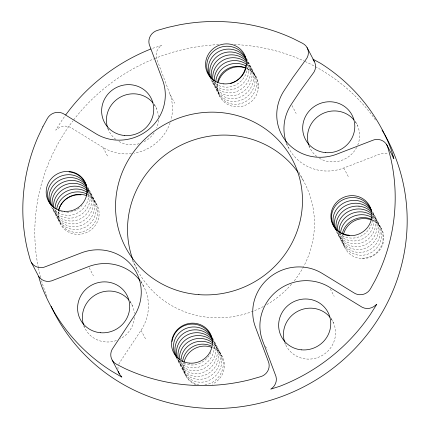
<?xml version="1.0" encoding="UTF-8"?>
<svg xmlns="http://www.w3.org/2000/svg" width="430" height="430" viewBox="0 0 430 430"><rect width="100%" height="100%" fill="white"/><g stroke="black" fill="none" stroke-linecap="round" stroke-linejoin="round"><path stroke-width="0.32" stroke-dasharray="2.15 1.61" d="M140.857 281.784A45.166 43.414 -27.6 0 1 141.04 330.272L119.389 363.038A11.519 11.072 -27.6 0 0 118.696 364.522M286.708 143.701A45.166 43.414 -27.6 0 0 343.796 167.99L380.889 153.687A11.519 11.072 -27.6 0 1 388.51 153.935M152.677 48.284L161.675 45.451A11.685 11.234 -27.6 0 0 156.45 58.26L169.888 94.079L174.682 103.248M131.51 153.612A45.166 43.414 -27.6 0 1 103.023 147.436L71.643 128.07A11.766 11.309 -27.6 0 0 56.48 129.693L55.696 130.172L61.936 120.309A187.722 180.45 -27.6 0 1 64.909 116.046M355.4 121.609L357.502 125.624M372.616 211.753L381.528 228.803M343.796 167.99L348.59 177.16M291.954 105.457L296.152 113.482M308.675 145.474L309.579 147.194M246.675 58.813L256.199 77.04M336.55 231.904L345.156 248.363M286.149 143.244L288.546 147.829M298.764 171.833L303.988 181.825M330.278 288.869L334.169 296.318M210.915 79.55L219.827 96.599M331.062 318.264L333.46 322.849M284.638 342.705L285.536 344.425M154.354 104.49L156.45 108.505M265.509 346.241L267.304 349.681M107.328 127.785L108.527 130.075M212.936 338.69L222.159 356.325M103.023 147.436L107.817 156.606M132.16 259.93L137.998 271.099M140.857 281.026L143.851 286.756M87.607 186.926L96.831 204.562M176.563 358.254L185.787 375.89M130.01 301.145L132.408 305.73M141.04 330.272L145.834 339.447M89.204 267.739L93.401 275.764M51.546 207.077L60.458 224.127M83.587 325.585L84.484 327.305M130.134 301.699A26.284 25.262 -27.6 0 1 134.407 313.389M134.456 317.399A26.284 25.262 -27.6 0 1 120.384 338.781M116.39 340.528A26.284 25.262 -27.6 0 1 83.984 326.09M331.186 318.818A26.284 25.262 -27.6 0 1 321.307 355.97A26.284 25.262 -27.6 0 1 285.036 343.204M355.228 121.588A26.284 25.262 -27.6 0 1 357.738 145.109M356.712 147.345A26.284 25.262 -27.6 0 1 319.022 158.025M316.851 156.509A26.284 25.262 -27.6 0 1 308.848 145.356M154.176 104.474A26.284 25.262 -27.6 0 1 158.503 116.826M158.498 120.169A26.284 25.262 -27.6 0 1 156.687 127.989M154.074 132.892A26.284 25.262 -27.6 0 1 142.749 142.378M139.234 143.679A26.284 25.262 -27.6 0 1 117.976 140.911M115.804 139.39A26.284 25.262 -27.6 0 1 107.801 128.237M46.934 296.582A187.722 180.45 -27.6 0 1 41.581 280.779M40.689 277.56A187.722 180.45 -27.6 0 1 38.528 268.454M38.394 267.799A187.722 180.45 -27.6 0 1 65.892 130.731L66.731 129.478A187.722 180.45 -27.6 0 1 72.788 121.034M73.578 119.997A187.722 180.45 -27.6 0 1 153.816 58.905M154.424 58.657A187.722 180.45 -27.6 0 1 219.209 44.586M234.146 44.559A187.722 180.45 -27.6 0 1 303.929 60.942M305.09 61.474A187.722 180.45 -27.6 0 1 314.792 66.322M315.351 66.628A187.722 180.45 -27.6 0 1 323.994 71.633L325.247 72.412A187.722 180.45 -27.6 0 1 375.868 120.567M298.678 173.215A94.24 90.585 -27.6 0 1 303.962 265.89M303.655 266.466A94.24 90.585 -27.6 0 1 293.609 281.661M291.513 284.171A94.24 90.585 -27.6 0 1 266.847 304.596M263.397 306.515A94.24 90.585 -27.6 0 1 253.85 310.928M253.238 311.169A94.24 90.585 -27.6 0 1 133.494 261.343M213.146 347.924A20.651 19.85 -27.6 0 1 224.444 365.952A20.651 19.85 -27.6 0 1 212.232 384.162M195.962 384.78A20.651 19.85 -27.6 0 1 183.954 362.506M372.52 220.402A20.651 19.85 -27.6 0 1 382.512 245.025A20.651 19.85 -27.6 0 1 358.174 258.113A20.651 19.85 -27.6 0 1 343.092 236.226M247.191 68.639A20.651 19.85 -27.6 0 1 257.027 93.654A20.651 19.85 -27.6 0 1 232.023 106.145A20.651 19.85 -27.6 0 1 217.999 83.221M87.822 196.161A20.651 19.85 -27.6 0 1 97.814 220.783A20.651 19.85 -27.6 0 1 73.476 233.872A20.651 19.85 -27.6 0 1 58.394 211.985M169.888 94.079A45.166 43.414 -27.6 0 1 170.903 120.293M170.129 122.792A45.166 43.414 -27.6 0 1 134.16 153.23M117.976 369.311A11.519 11.072 -27.6 0 1 118.218 366.086M213.748 341.135A20.42 19.871 3.7 0 1 215.629 352.041A20.42 18.979 -46.5 0 1 198.622 370.359A20.42 18.979 -46.5 0 1 177.853 359.668M178.041 359.969A20.42 18.979 -46.5 0 0 198.945 367.037A20.42 18.979 -46.5 0 0 214.135 349.176A20.42 19.871 3.7 0 0 213.581 341.769M210.931 352.331A20.42 18.979 -46.5 0 1 207.491 357.674M206.62 358.609A20.42 18.979 -46.5 0 1 182.626 362.705M181.605 362.087A20.42 18.979 -46.5 0 1 179.697 360.657M178.579 360.249A20.42 18.979 -46.5 0 0 198.897 373.433A20.42 18.979 -46.5 0 0 217.128 354.906A20.42 19.871 3.7 0 0 213.269 340.796M213.215 345.021A20.42 19.871 3.7 0 1 221.622 363.5A20.42 18.979 -46.5 0 1 200.315 382.216A20.42 18.979 -46.5 0 1 182.465 362.78M180.933 361.152A20.42 18.979 -46.5 0 0 199.429 379.351A20.42 18.979 -46.5 0 0 220.122 360.636A20.42 19.871 3.7 0 0 212.737 342.92M179.606 360.732A20.42 18.979 -46.5 0 0 199.16 376.433A20.42 18.979 -46.5 0 0 218.628 357.771A20.42 19.871 3.7 0 0 213.973 342.683M204.9 384.893A20.42 18.979 -46.5 0 0 223.122 366.371A20.42 19.871 3.7 0 0 213.651 347.193M198.767 384.78A20.42 18.979 -46.5 0 1 184.072 364.409M88.241 189.152A20.42 20.097 -54.2 0 1 88.822 210.867A20.42 20.097 -54.2 0 1 69.52 220.966A20.42 18.748 -16.1 0 1 52.965 208.625M88.026 188.464A20.42 20.097 -54.2 0 1 86.64 209.087A20.42 20.097 -54.2 0 1 68.021 218.101A20.42 18.748 -16.1 0 1 51.885 206.862M87.521 187.926A20.42 20.097 -54.2 0 1 87.908 189.135M88.215 190.366A20.42 20.097 -54.2 0 1 66.526 215.236A20.42 18.748 -16.1 0 1 53.556 208.969M82.066 205.406A20.42 20.097 -54.2 0 1 81.195 206.346M79.287 208.05A20.42 20.097 -54.2 0 1 70.074 212.151M68.816 212.323A20.42 20.097 -54.2 0 1 65.027 212.372M62.538 212.006A20.42 18.748 -16.1 0 1 61.323 211.71M60.135 211.35A20.42 18.748 -16.1 0 1 58.974 210.915M87.86 194.618A20.42 20.097 -54.2 0 1 96.653 218.257A20.42 20.097 -54.2 0 1 75.513 232.431A20.42 18.748 -16.1 0 1 58.432 210.743M87.424 192.425A20.42 20.097 -54.2 0 1 94.949 216A20.42 20.097 -54.2 0 1 74.014 229.566A20.42 18.748 -16.1 0 1 56.588 210.238M88.198 190.017A20.42 20.097 -54.2 0 1 90.934 212.613A20.42 20.097 -54.2 0 1 71.02 223.831A20.42 18.748 -16.1 0 1 53.858 209.216M87.919 191.103A20.42 20.097 -54.2 0 1 92.977 214.317A20.42 20.097 -54.2 0 1 72.519 226.696A20.42 18.748 -16.1 0 1 55.061 209.743M212.221 80.689A20.42 18.979 -46.5 0 0 232.802 92.617A20.42 18.979 -46.5 0 0 250.421 74.186A20.42 19.871 3.7 0 0 247.288 61.103M212.796 81.136A20.42 18.979 -46.5 0 0 233.431 85.919A20.42 18.979 -46.5 0 0 247.427 68.456A20.42 19.871 3.7 0 0 247.374 63.489M248.927 71.321A20.42 18.979 -46.5 0 1 233.135 89.354A20.42 18.979 -46.5 0 1 212.205 81.098M247.562 61.554A20.42 19.871 3.7 0 1 248.922 71.321M247.266 61.963A20.42 19.871 3.7 0 1 251.921 77.051A20.42 18.979 -46.5 0 1 233.071 95.653A20.42 18.979 -46.5 0 1 213.097 81.216M217.365 83.689A20.42 18.979 -46.5 0 0 234.495 104.34A20.42 18.979 -46.5 0 0 256.414 85.651A20.42 19.871 3.7 0 0 248.008 67.166M215.758 82.06A20.42 18.979 -46.5 0 0 233.608 101.496A20.42 18.979 -46.5 0 0 254.915 82.78A20.42 19.871 3.7 0 0 246.508 64.301M214.274 81.657A20.42 18.979 -46.5 0 0 233.339 98.615A20.42 18.979 -46.5 0 0 253.421 79.915A20.42 19.871 3.7 0 0 246.997 63.016M247.331 68.703A20.42 19.871 3.7 0 1 257.914 88.51M336.916 231.431A20.42 18.748 -16.1 0 0 353.471 243.772A20.42 20.097 -54.2 0 0 372.439 234.221A20.42 20.097 -54.2 0 0 372.869 213.022M372.509 212.42A20.42 20.097 -54.2 0 1 351.971 240.907A20.42 18.748 -16.1 0 1 336.9 231.775M339.227 233.442A20.42 18.748 -16.1 0 0 350.477 238.043A20.42 20.097 -54.2 0 0 372.552 215.688M372.955 213.796A20.42 20.097 -54.2 0 1 374.589 235.984A20.42 20.097 -54.2 0 1 354.97 246.637A20.42 18.748 -16.1 0 1 337.808 232.023M342.167 234.726A20.42 18.748 -16.1 0 0 359.464 255.237A20.42 20.097 -54.2 0 0 380.604 241.063A20.42 20.097 -54.2 0 0 371.81 217.424M372.396 215.973A20.42 20.097 -54.2 0 1 378.669 239.402A20.42 20.097 -54.2 0 1 357.964 252.372A20.42 18.748 -16.1 0 1 340.485 234.232M371.869 213.909A20.42 20.097 -54.2 0 1 376.927 237.124A20.42 20.097 -54.2 0 1 356.47 249.502A20.42 18.748 -16.1 0 1 339.119 233.726M372.203 219.687A20.42 20.097 -54.2 0 1 382.291 243.321A20.42 20.097 -54.2 0 1 360.963 258.102"/><path stroke-width="0.64" d="M312.895 59.147L320.452 63.242A187.722 180.45 -27.6 0 1 391.214 149.667L393.837 158.364A11.519 11.072 -27.6 0 0 392.891 157.052M386.645 144.604L393.837 158.364M307.09 47.601L314.282 61.361M112.187 360.125L119.379 373.88M31.368 262.467L38.56 276.221L41.183 284.918A187.722 180.45 -27.6 0 0 111.945 371.343L121.84 377.131L121.378 376.379A11.519 11.072 -27.6 0 1 118.347 371.418M83.544 324.838A26.284 25.262 -27.6 0 1 96.336 294.346A26.284 25.262 -27.6 0 1 128.935 300.124M284.596 341.952A26.284 25.262 -27.6 0 1 297.388 311.465A26.284 25.262 -27.6 0 1 329.987 317.243M308.638 144.727A26.284 25.262 -27.6 0 1 321.43 114.24A26.284 25.262 -27.6 0 1 354.03 120.013M107.392 126.974A26.284 25.262 -27.6 0 1 120.685 96.954A26.284 25.262 -27.6 0 1 152.978 102.894M384.742 134.681A187.722 180.45 -27.6 0 1 376.094 322.194L375.256 323.446A187.722 180.45 -27.6 0 1 117.992 381.297L116.74 380.518A187.722 180.45 -27.6 0 1 51.148 306.386M382.05 130.075A187.722 180.45 -27.6 0 1 384.081 133.52M132.822 259.57A94.24 90.585 -27.6 0 1 178.59 146.415A94.24 90.585 -27.6 0 1 297.947 172.183M183.954 362.506A20.651 19.85 -27.6 0 1 211.979 347.435M343.64 233.753A20.651 19.85 -27.6 0 1 371.353 219.907M218.311 81.99A20.651 19.85 -27.6 0 1 246.025 68.144M58.625 210.743A20.651 19.85 -27.6 0 1 86.65 195.672M65.666 114.993A187.722 180.45 -27.6 0 1 150.844 48.998M38.56 276.221A11.519 11.072 -27.6 0 0 51.509 280.897L88.602 266.595A45.166 43.414 -27.6 0 1 140.094 280.736M286.267 142.486A45.166 43.414 -27.6 0 1 291.357 104.313L300.054 91.241L313.959 72.138A11.18 10.745 -27.6 0 0 313.4 60.028M212.474 339.818A20.42 19.871 3.7 0 0 191.027 333.481A20.42 19.871 3.7 0 0 176.579 350.084A20.42 18.979 -46.5 0 0 177.079 357.384M172.086 341.49A20.42 19.871 3.7 0 1 192.205 324.08A20.42 19.871 3.7 0 1 212.581 341.345M212.248 338.27A20.42 19.871 3.7 0 0 190.522 327.203A20.42 19.871 3.7 0 0 173.586 344.355A20.42 18.979 -46.5 0 0 177.241 358.072M211.77 337.932A20.42 19.871 3.7 0 0 190.146 330.45A20.42 19.871 3.7 0 0 175.085 347.22A20.42 18.979 -46.5 0 0 176.354 356.803M178.305 359.071A20.42 18.979 -46.5 0 1 178.079 352.949A20.42 19.871 3.7 0 1 191.312 336.738A20.42 19.871 3.7 0 1 212.205 340.872M182.573 361.549A20.42 19.871 3.7 0 1 211.393 346M212.737 342.92A20.42 19.871 3.7 0 0 192.21 339.824A20.42 19.871 3.7 0 0 179.579 355.814A20.42 18.979 -46.5 0 0 179.482 359.512M181.078 358.685A20.42 19.871 3.7 0 1 212.151 344.328M180.965 359.915A20.42 18.979 -46.5 0 1 181.073 358.679M50.885 205.067A20.42 18.748 -16.1 0 1 53.024 185.9A20.42 18.748 -16.1 0 1 72.03 177.628A20.42 20.097 -54.2 0 1 86.747 186.287M52.062 206.104A20.42 18.748 -16.1 0 1 50.143 185.077A20.42 18.748 -16.1 0 1 70.536 174.763A20.42 20.097 -54.2 0 1 86.527 185.599M86.704 187.152A20.42 20.097 -54.2 0 0 73.53 180.498A20.42 18.748 -16.1 0 0 51.127 204.637M52.358 206.352A20.42 18.748 -16.1 0 1 75.03 183.357A20.42 20.097 -54.2 0 1 86.419 188.238M69.036 171.898A20.42 20.097 -54.2 0 1 87.172 192.565M87.086 193.844A20.42 20.097 -54.2 0 1 86.919 195.107M55.035 208.561A20.42 18.748 -16.1 0 1 78.023 189.093A20.42 20.097 -54.2 0 1 87.424 192.425M86.758 194.016A20.42 20.097 -54.2 0 0 79.523 191.957A20.42 18.748 -16.1 0 0 56.717 209.055M86.946 190.302A20.42 20.097 -54.2 0 0 76.529 186.228A20.42 18.748 -16.1 0 0 53.669 208.055M58.432 210.743A20.42 18.748 -16.1 0 1 81.023 194.822M245.793 58.238A20.42 19.871 3.7 0 0 224.062 49.584A20.42 19.871 3.7 0 0 208.378 66.499A20.42 18.979 -46.5 0 0 210.705 78.233M246.062 58.69A20.42 19.871 3.7 0 0 224.449 46.392A20.42 19.871 3.7 0 0 206.878 63.635A20.42 18.979 -46.5 0 0 213.92 80.684M245.928 65.591A20.42 18.979 -46.5 0 1 230.157 83.619M246.562 60.076A20.42 19.871 3.7 0 0 224.938 52.594A20.42 19.871 3.7 0 0 209.878 69.364A20.42 18.979 -46.5 0 0 210.727 77.825M246.411 61.028A20.42 19.871 3.7 0 0 225.207 55.814A20.42 19.871 3.7 0 0 211.372 72.229A20.42 18.979 -46.5 0 0 211.598 78.351M246.508 64.301A20.42 19.871 3.7 0 0 214.371 77.959A20.42 18.979 -46.5 0 0 214.231 80.431M246.03 62.199A20.42 19.871 3.7 0 0 225.503 59.103A20.42 19.871 3.7 0 0 212.871 75.094A20.42 18.979 -46.5 0 0 212.898 80.012M245.836 65.838A20.42 19.871 3.7 0 0 215.871 80.829A20.42 18.979 -46.5 0 0 215.758 82.06M217.558 82.463A20.42 19.871 3.7 0 1 246.186 68.144M336.572 230.308A20.42 18.748 -16.1 0 1 358.98 206.163M335.835 229.668A20.42 18.748 -16.1 0 1 357.481 203.299A20.42 20.097 -54.2 0 1 371.456 210.931M348.977 235.178A20.42 18.748 -16.1 0 1 331.68 214.667A20.42 18.748 -16.1 0 1 354.487 197.569A20.42 20.097 -54.2 0 1 371.009 209.55M336.738 230.862A20.42 18.748 -16.1 0 1 336.034 229.91M335.4 228.91A20.42 18.748 -16.1 0 1 336.604 209.2A20.42 18.748 -16.1 0 1 355.981 200.434A20.42 20.097 -54.2 0 1 371.369 210.157M358.98 206.169A20.42 20.097 -54.2 0 1 371.289 211.904M340.538 233.044A20.42 18.748 -16.1 0 1 363.474 214.763A20.42 20.097 -54.2 0 1 371.81 217.424M337.62 230.862A20.42 18.748 -16.1 0 1 360.48 209.028A20.42 20.097 -54.2 0 1 371.869 213.909M342.382 233.549A20.42 18.748 -16.1 0 1 364.973 217.628A20.42 20.097 -54.2 0 1 371.063 219.155M371.375 215.231A20.42 20.097 -54.2 0 0 361.979 211.899A20.42 18.748 -16.1 0 0 339.012 232.549M42.892 126.624L37.942 137.138A187.722 180.45 -27.6 0 0 27.412 249.443L30.116 259.494A11.519 11.072 -27.6 0 0 45.881 266.536L81.41 252.84A45.166 43.414 -27.6 0 1 131.709 265.46A45.166 43.414 -27.6 0 1 133.848 316.518L113.106 347.897A11.519 11.072 -27.6 0 0 116.852 364.441L124.91 368.526A187.722 180.45 -27.6 0 0 250.093 379.69L260.467 376.718A11.519 11.072 -27.6 0 0 268.186 361.066L255.318 326.752A45.166 43.414 -27.6 0 1 269.868 277.14A45.166 43.414 -27.6 0 1 322.183 273.394L353.627 292.663A11.519 11.072 -27.6 0 0 370.676 288.46L375.121 280.446A187.722 180.45 -27.6 0 0 390.601 157.627L387.898 147.576A11.519 11.072 -27.6 0 0 372.133 140.535L336.599 154.236A45.166 43.414 -27.6 0 1 286.305 141.61A45.166 43.414 -27.6 0 1 284.165 90.553L292.862 77.486L305.8 59.722A11.18 10.745 -27.6 0 0 302.483 43.269L293.104 38.544A187.722 180.45 -27.6 0 0 179.401 24.849L167.92 27.386L157.541 30.342A11.685 11.234 -27.6 0 0 149.801 46.021L162.696 80.319A45.166 43.414 -27.6 0 1 148.146 129.935A45.166 43.414 -27.6 0 1 95.831 133.682L64.452 114.316A11.766 11.309 -27.6 0 0 47.311 118.583L42.892 126.624M376.702 304.413L370.461 314.276A187.722 180.45 -27.6 0 1 279.72 386.301L270.739 389.155A11.519 11.072 -27.6 0 0 275.942 376.336L262.51 340.512A45.166 43.414 -27.6 0 1 277.06 290.895A45.166 43.414 -27.6 0 1 329.375 287.149L362.2 307.262A11.519 11.072 -27.6 0 0 375.922 304.886L376.702 304.413M198.88 294.652A94.24 90.585 -27.6 0 0 294.539 163.991A94.24 90.585 -27.6 0 0 133.601 151.962A94.24 90.585 -27.6 0 0 198.88 294.652M100.556 332.739A26.284 25.262 -27.6 0 0 127.613 296.56A26.284 25.262 -27.6 0 0 82.786 292.744A26.284 25.262 -27.6 0 0 100.556 332.739M124.598 135.509A26.284 25.262 -27.6 0 0 151.656 99.335A26.284 25.262 -27.6 0 0 106.828 95.519A26.284 25.262 -27.6 0 0 124.598 135.509M325.65 152.628A26.284 25.262 -27.6 0 0 352.707 116.449A26.284 25.262 -27.6 0 0 307.88 112.633A26.284 25.262 -27.6 0 0 325.65 152.628M301.607 349.853A26.284 25.262 -27.6 0 0 328.665 313.68A26.284 25.262 -27.6 0 0 283.838 309.863A26.284 25.262 -27.6 0 0 301.607 349.853M349.138 235.624A20.651 19.85 -27.6 0 0 370.101 206.991A20.651 19.85 -27.6 0 0 334.836 204.352A20.651 19.85 -27.6 0 0 349.138 235.624M223.81 83.861A20.651 19.85 -27.6 0 0 244.772 55.228A20.651 19.85 -27.6 0 0 209.507 52.589A20.651 19.85 -27.6 0 0 223.81 83.861M64.441 211.383A20.651 19.85 -27.6 0 0 85.398 182.75A20.651 19.85 -27.6 0 0 50.133 180.116A20.651 19.85 -27.6 0 0 64.441 211.383M189.764 363.146A20.651 19.85 -27.6 0 0 210.727 334.513A20.651 19.85 -27.6 0 0 175.462 331.879A20.651 19.85 -27.6 0 0 189.764 363.146"/></g></svg>
